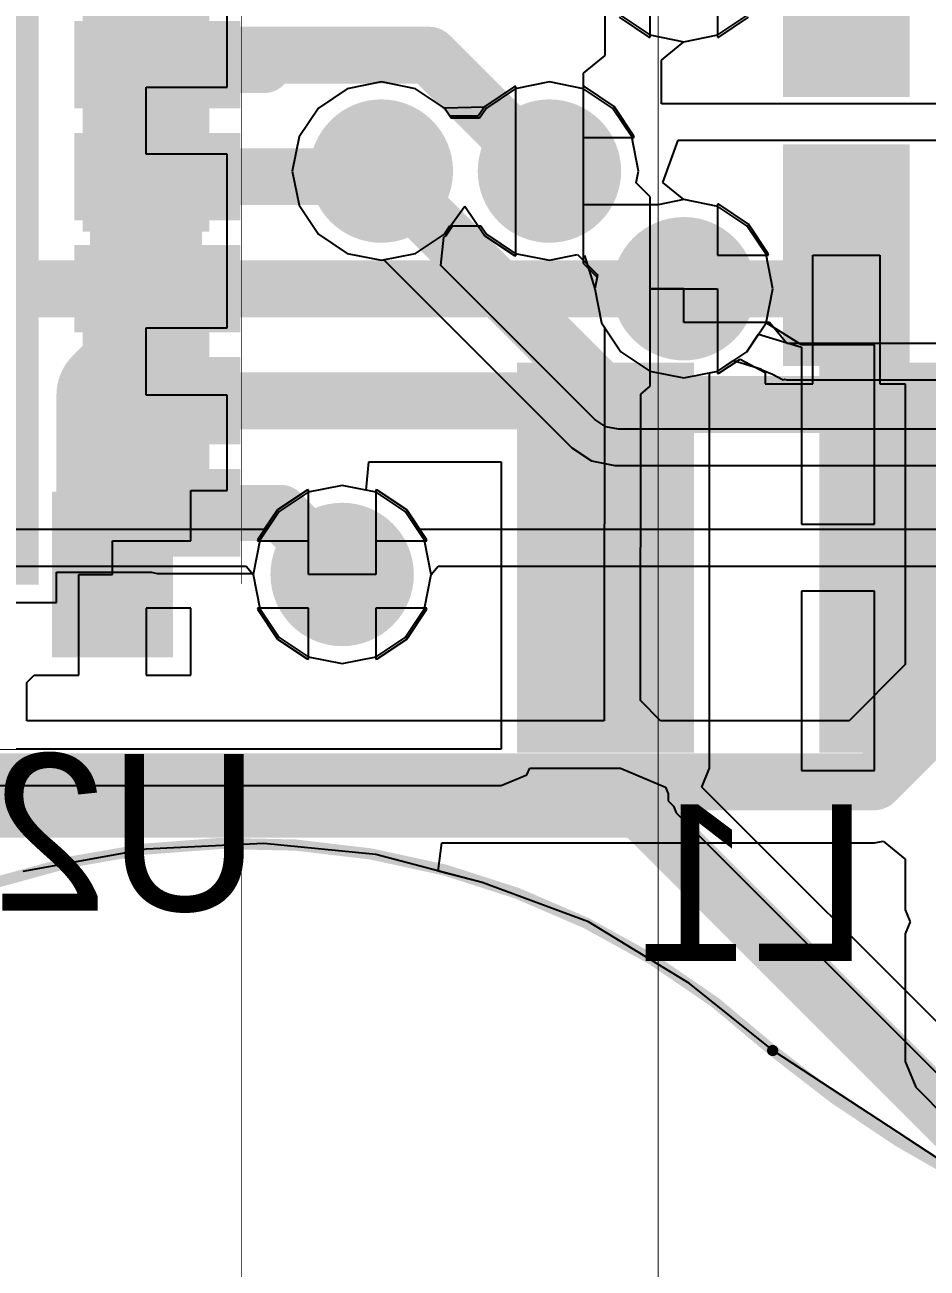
# Model space of a CAD drawing. Header units: millimetres. Extents: x 111 to 521, y 105 to 375.
# Drawn here: x 186.4 to 190.42, y 156.14 to 161.69 of the extents above; entities that cross this region are included whole.
import ezdxf

# ---------------------------------------------------------------- set-up
doc = ezdxf.new("R2010")
doc.units = ezdxf.units.MM
for name, color, linetype in [('BottomLayer', 5, 'Continuous'), ('BottomOverlay', 54, 'Continuous'), ('BottomPaste', 16, 'Continuous'), ('BottomSolder', 6, 'Continuous'), ('DrillDrawing', 1, 'Continuous'), ('Mechanical15', 56, 'Continuous'), ('MidLayer2', 76, 'Continuous'), ('MidLayer3', 90, 'Continuous'), ('MultiLayer', 9, 'Continuous'), ('TopLayer', 1, 'Continuous'), ('TopPaste', 8, 'Continuous'), ('TopSolder', 216, 'Continuous'), ('ViaHoleLayer', 16, 'Continuous')]:
    doc.layers.add(name, color=color, linetype=linetype)

msp = doc.modelspace()

# ---------------------------------------------------------------- linework, layer by layer
at = {"layer": 'BottomLayer'}
for p, q in [((189.49, 161.6415), (189.6191, 161.7277)), ((189.2379, 161.5292), (189.3379, 161.6113)), ((189.3379, 161.6113), (189.49, 161.6415)), ((189.2379, 161.334), (189.2379, 161.5292)), ((193.0628, 161.334), (189.2379, 161.334)), ((189.2444, 160.9833), (189.3117, 161.1716)), ((189.3117, 161.1716), (193.0628, 161.1716)), ((189.3379, 160.9066), (189.2444, 160.9833)), ((189.49, 160.8763), (189.3379, 160.9066)), ((189.6191, 160.7901), (189.49, 160.8763)), ((189.7052, 160.6611), (189.6191, 160.7901)), ((189.7355, 160.5089), (189.7052, 160.6611)), ((189.7052, 160.3567), (189.7355, 160.5089)), ((189.8629, 160.2589), (189.7052, 160.3567)), ((189.6191, 160.2277), (189.6715, 160.3062)), ((189.6715, 160.3062), (189.8629, 160.2482)), ((189.49, 160.1415), (189.6191, 160.2277)), ((190.1879, 160.2589), (189.8629, 160.2589)), ((189.8629, 160.2589), (189.8629, 160.2589)), ((189.8629, 160.2589), (189.8629, 160.2589)), ((189.8629, 160.2589), (189.8629, 160.2589)), ((189.8629, 160.2589), (189.8629, 160.2589)), ((189.8629, 160.2482), (189.8629, 159.4589)), ((190.1879, 159.4589), (190.1879, 160.2589)), ((189.4529, 160.1341), (189.49, 160.1415)), ((189.4529, 158.3689), (189.4529, 160.1341)), ((187.9197, 159.6103), (187.9322, 159.7367)), ((187.9322, 159.7367), (188.5229, 159.7367)), ((188.5229, 159.7367), (188.5229, 158.4541)), ((187.965, 159.6013), (187.9197, 159.6103)), ((188.0941, 159.5151), (187.965, 159.6013)), ((188.1802, 159.3861), (188.0941, 159.5151)), ((189.8629, 159.4589), (190.1879, 159.4589)), ((188.2105, 159.2339), (188.1802, 159.3861)), ((186.5379, 159.1089), (186.5379, 159.2439)), ((186.5379, 159.2439), (186.5479, 159.2439)), ((186.5479, 159.2439), (186.5479, 159.2439)), ((186.5479, 159.2439), (186.9618, 159.2439)), ((186.9618, 159.2439), (186.9879, 159.2387)), ((186.9879, 159.2387), (187.4113, 159.2387)), ((187.4113, 159.2387), (187.4152, 159.2339)), ((187.4152, 159.2339), (187.4455, 159.0817)), ((188.1802, 159.0817), (188.2105, 159.2339)), ((190.1879, 159.1589), (189.8629, 159.1589)), ((189.8629, 159.1589), (189.8629, 158.3589)), ((190.1879, 158.3589), (190.1879, 159.1589)), ((185.2379, 159.1089), (186.5379, 159.1089)), ((187.4455, 159.0817), (187.5317, 158.9527)), ((188.0941, 158.9527), (188.1802, 159.0817)), ((187.5317, 158.9527), (187.6607, 158.8665)), ((187.965, 158.8665), (188.0941, 158.9527)), ((187.6607, 158.8665), (187.8129, 158.8363)), ((187.8129, 158.8363), (187.965, 158.8665)), ((188.5229, 158.4541), (186.0089, 158.4541)), ((188.5229, 158.2917), (188.6377, 158.3393)), ((188.6377, 158.3393), (188.65, 158.3689)), ((188.65, 158.3689), (189.0547, 158.3689)), ((189.0547, 158.3689), (189.256, 158.2855)), ((189.4183, 158.2855), (189.4529, 158.3689)), ((189.4529, 158.3689), (189.4529, 158.3689)), ((189.4529, 158.3689), (189.4529, 158.3689)), ((189.8629, 158.3589), (190.1879, 158.3589)), ((186.0249, 158.2917), (188.5229, 158.2917)), ((189.256, 158.2855), (189.256, 158.2855)), ((189.256, 158.2855), (189.256, 158.2855)), ((189.256, 158.2855), (189.2683, 158.2557)), ((190.7248, 156.9791), (189.4183, 158.2855)), ((189.2683, 158.2557), (189.2683, 158.2234)), ((189.2683, 158.2234), (189.2912, 158.2006)), ((189.2912, 158.2006), (189.3035, 158.1707)), ((189.3035, 158.1707), (190.61, 156.8643)), ((186.9379, 158.0089), (186.3879, 157.9089)), ((187.4629, 158.0339), (186.9379, 158.0089)), ((187.9629, 157.9839), (187.4629, 158.0339)), ((188.4379, 157.8589), (187.9629, 157.9839)), ((188.9129, 157.6839), (188.4379, 157.8589)), ((189.3629, 157.4089), (188.9129, 157.6839)), ((189.7379, 157.1089), (189.3629, 157.4089)), ((190.6129, 156.5339), (189.7379, 157.1089))]:
    msp.add_line(p, q, dxfattribs=at)
for points, const_width in [([(187.4629, 161.5089), (187.5049, 161.5509)], 0.254), ([(187.5049, 161.5509), (188.0987, 161.5509)], 0.254), ([(188.202, 161.5509), (188.719, 161.0339)], 0.254), ([(186.9879, 161.5089), (187.4629, 161.5089)], 0.254), ([(186.9879, 161.0089), (187.9629, 161.0089)], 0.254), ([(187.9629, 161.0089), (187.9879, 161.0339)], 0.254), ([(188.719, 161.0339), (188.7379, 161.0339)], 0.254), ([(185.8379, 160.5089), (186.9879, 160.5089)], 0.254), ([(186.9879, 160.5089), (189.3379, 160.5089)], 0.254), ([(186.9879, 160.0089), (188.8077, 160.0089)], 0.254), ([(188.8077, 160.0089), (189.0015, 159.8151)], 0.254), ([(186.9879, 159.5089), (187.5379, 159.5089)], 0.25), ([(187.5379, 159.5089), (187.8129, 159.2339)], 0.25), ([(186.0089, 158.1839), (189.1379, 158.1839)], 0.25), ([(189.1379, 158.1839), (190.6129, 156.7089)], 0.25)]:
    msp.add_lwpolyline(points, dxfattribs=dict(at, const_width=const_width))
for points, const_width in [([(187.4414, 161.5509, 1), (187.5684, 161.5509, 1)], 0.127), ([(187.4414, 161.5509, 1), (187.5684, 161.5509, 1)], 0.127), ([(188.0352, 161.5509, 1), (188.1622, 161.5509, 1)], 0.127), ([(188.1385, 161.5509, 1), (188.2655, 161.5509, 1)], 0.127), ([(186.9244, 161.5089, 1), (187.0514, 161.5089, 1)], 0.127), ([(187.3994, 161.5089, 1), (187.5264, 161.5089, 1)], 0.127), ([(187.3994, 161.5089, 1), (187.5264, 161.5089, 1)], 0.127), ([(187.8629, 161.0339, 1), (188.1129, 161.0339, 1)], 0.25), ([(188.6129, 161.0339, 1), (188.8629, 161.0339, 1)], 0.25), ([(186.9244, 161.0089, 1), (187.0514, 161.0089, 1)], 0.127), ([(187.8994, 161.0089, 1), (188.0264, 161.0089, 1)], 0.127), ([(187.8994, 161.0089, 1), (188.0264, 161.0089, 1)], 0.127), ([(187.9244, 161.0339, 1), (188.0514, 161.0339, 1)], 0.127), ([(188.6555, 161.0339, 1), (188.7825, 161.0339, 1)], 0.127), ([(188.6555, 161.0339, 1), (188.7825, 161.0339, 1)], 0.127), ([(188.6744, 161.0339, 1), (188.8014, 161.0339, 1)], 0.127), ([(189.2129, 160.5089, 1), (189.4629, 160.5089, 1)], 0.25), ([(186.9244, 160.5089, 1), (187.0514, 160.5089, 1)], 0.127), ([(186.9244, 160.5089, 1), (187.0514, 160.5089, 1)], 0.127), ([(189.2744, 160.5089, 1), (189.4014, 160.5089, 1)], 0.127), ([(186.9244, 160.0089, 1), (187.0514, 160.0089, 1)], 0.127), ([(188.7442, 160.0089, 1), (188.8712, 160.0089, 1)], 0.127), ([(188.7442, 160.0089, 1), (188.8712, 160.0089, 1)], 0.127), ([(188.938, 159.8151, 1), (189.065, 159.8151, 1)], 0.127), ([(186.9254, 159.5089, 1), (187.0504, 159.5089, 1)], 0.125), ([(187.4754, 159.5089, 1), (187.6004, 159.5089, 1)], 0.125), ([(187.4754, 159.5089, 1), (187.6004, 159.5089, 1)], 0.125), ([(187.6879, 159.2339, 1), (187.9379, 159.2339, 1)], 0.25), ([(187.7504, 159.2339, 1), (187.8754, 159.2339, 1)], 0.125), ([(189.0754, 158.1839, 1), (189.2004, 158.1839, 1)], 0.125), ([(189.0754, 158.1839, 1), (189.2004, 158.1839, 1)], 0.125)]:
    msp.add_lwpolyline(points, format="xyb", close=True, dxfattribs=dict(at, const_width=const_width))
for points in [[(187.2879, 161.6339), (186.6879, 161.6339), (187.2879, 161.3839), (186.6879, 161.3839)], [(187.2879, 161.1339), (186.6879, 161.1339), (187.2879, 160.8839), (186.6879, 160.8839)], [(187.2879, 160.6339), (186.6879, 160.6339), (187.2879, 160.3839), (186.6879, 160.3839)], [(187.2879, 160.1339), (186.6879, 160.1339), (187.2879, 159.8839), (186.6879, 159.8839)], [(188.6629, 160.1089), (188.6629, 158.5089), (189.3129, 160.1089), (189.3129, 158.5089)], [(190.0129, 160.1089), (190.0129, 158.5089), (190.6629, 160.1089), (190.6629, 158.5089)], [(187.2879, 159.6339), (186.6879, 159.6339), (187.2879, 159.3839), (186.6879, 159.3839)]]:
    msp.add_solid(points, dxfattribs=at)
at = {"layer": 'BottomPaste'}
for points in [[(187.2379, 161.5839), (186.7379, 161.5839), (187.2379, 161.4339), (186.7379, 161.4339)], [(187.2379, 161.0839), (186.7379, 161.0839), (187.2379, 160.9339), (186.7379, 160.9339)], [(187.2379, 160.5839), (186.7379, 160.5839), (187.2379, 160.4339), (186.7379, 160.4339)], [(187.2379, 160.0839), (186.7379, 160.0839), (187.2379, 159.9339), (186.7379, 159.9339)], [(188.7129, 160.0589), (188.7129, 158.5589), (189.2629, 160.0589), (189.2629, 158.5589)], [(190.0629, 160.0589), (190.0629, 158.5589), (190.6129, 160.0589), (190.6129, 158.5589)], [(187.2379, 159.5839), (186.7379, 159.5839), (187.2379, 159.4339), (186.7379, 159.4339)]]:
    msp.add_solid(points, dxfattribs=at)
at = {"layer": 'BottomSolder', "const_width": 0.32}
for points in [[(187.8279, 161.0339, 1), (188.1479, 161.0339, 1)], [(188.5779, 161.0339, 1), (188.8979, 161.0339, 1)], [(189.1779, 160.5089, 1), (189.4979, 160.5089, 1)], [(187.6529, 159.2339, 1), (187.9729, 159.2339, 1)]]:
    msp.add_lwpolyline(points, format="xyb", close=True, dxfattribs=at)
at = {"layer": 'BottomSolder'}
for points in [[(186.4579, 163.3289), (183.7179, 163.3289), (186.4579, 159.1889), (183.7179, 159.1889)], [(187.3579, 161.7039), (186.6179, 161.7039), (187.3579, 161.3139), (186.6179, 161.3139)], [(187.3579, 161.2039), (186.6179, 161.2039), (187.3579, 160.8139), (186.6179, 160.8139)], [(187.3579, 160.7039), (186.6179, 160.7039), (187.3579, 160.3139), (186.6179, 160.3139)], [(187.3579, 160.2039), (186.6179, 160.2039), (187.3579, 159.8139), (186.6179, 159.8139)], [(188.5929, 160.1789), (188.5929, 158.4389), (189.3829, 160.1789), (189.3829, 158.4389)], [(189.9429, 160.1789), (189.9429, 158.4389), (190.7329, 160.1789), (190.7329, 158.4389)], [(187.3579, 159.7039), (186.6179, 159.7039), (187.3579, 159.3139), (186.6179, 159.3139)]]:
    msp.add_solid(points, dxfattribs=at)
at = {"layer": 'DrillDrawing', "const_width": 0.0038}
for points in [[(189.2229, 153.3039), (189.2229, 196.9055)], [(189.2229, 153.3039), (189.2229, 190.3481)], [(189.2229, 153.3039), (189.2229, 183.7407)], [(187.3629, 159.1939), (187.3629, 182.2141)], [(189.2229, 153.3039), (189.2229, 182.2141)], [(189.2229, 153.3039), (189.2229, 175.4919)], [(187.3629, 157.0739), (187.3629, 157.9239)], [(187.3629, 154.5339), (187.3629, 157.0739)]]:
    msp.add_lwpolyline(points, dxfattribs=at)
at = {"layer": 'DrillDrawing'}
for points, const_width in [([(187.9379, 161.0339, 1), (188.0379, 161.0339, 1)], 0.1), ([(188.6879, 161.0339, 1), (188.7879, 161.0339, 1)], 0.1), ([(189.2879, 160.5089, 1), (189.3879, 160.5089, 1)], 0.1), ([(187.7629, 159.2339, 1), (187.8629, 159.2339, 1)], 0.1), ([(187.3619, 159.1939, 1), (187.3638, 159.1939, 1)], 0.0019), ([(187.3619, 157.9239, 1), (187.3638, 157.9239, 1)], 0.0019), ([(187.3619, 157.0739, 1), (187.3638, 157.0739, 1)], 0.0019), ([(187.3619, 157.0739, 1), (187.3638, 157.0739, 1)], 0.0019)]:
    msp.add_lwpolyline(points, format="xyb", close=True, dxfattribs=dict(at, const_width=const_width))
at = {"layer": 'Mechanical15', "const_width": 0.05}
for points in [[(184.1159, 153.2246, -0.799671), (189.734, 157.1097)], [(190.594, 156.5339, -0.051884), (189.734, 157.1097)]]:
    msp.add_lwpolyline(points, format="xyb", dxfattribs=at)
at = {"layer": 'Mechanical15', "const_width": 0.025}
msp.add_lwpolyline([(189.7215, 157.1097, 1), (189.7465, 157.1097, 1)], format="xyb", close=True, dxfattribs=at)
msp.add_lwpolyline([(189.7215, 157.1097, 1), (189.7465, 157.1097, 1)], format="xyb", close=True, dxfattribs=at)
at = {"layer": 'MidLayer2'}
for p, q in [((189.1879, 161.6309), (189.1879, 161.8589)), ((189.4879, 161.8589), (189.4879, 161.6309)), ((189.0495, 161.7205), (189.1818, 161.6321)), ((189.494, 161.6321), (189.6263, 161.7205)), ((189.1818, 161.6321), (189.1879, 161.6309)), ((189.4879, 161.6309), (189.494, 161.6321)), ((187.8357, 161.4013), (187.7067, 161.3151)), ((187.9879, 161.4316), (187.8357, 161.4013)), ((188.14, 161.4013), (187.9879, 161.4316)), ((188.2691, 161.3151), (188.14, 161.4013)), ((188.5857, 161.4013), (188.4567, 161.3151)), ((188.7379, 161.4316), (188.5857, 161.4013)), ((188.89, 161.4013), (188.7379, 161.4316)), ((189.0191, 161.3151), (188.89, 161.4013)), ((187.7067, 161.3151), (187.6205, 161.1861)), ((188.2994, 161.2697), (188.2691, 161.3151)), ((188.4567, 161.3151), (188.4264, 161.2697)), ((189.1052, 161.1861), (189.0191, 161.3151)), ((188.4264, 161.2697), (188.2994, 161.2697)), ((187.6205, 161.1861), (187.5902, 161.0339)), ((189.1355, 161.0339), (189.1052, 161.1861)), ((187.5902, 161.0339), (187.6205, 160.8817)), ((189.1252, 160.9821), (189.1355, 161.0339)), ((189.1879, 160.9194), (189.1252, 160.9821)), ((189.1879, 160.5089), (189.1879, 160.9194)), ((189.494, 160.8857), (189.4879, 160.8869)), ((189.4879, 160.8869), (189.4879, 160.6589)), ((189.6263, 160.7973), (189.494, 160.8857)), ((187.6205, 160.8817), (187.7067, 160.7527)), ((188.2763, 160.7455), (188.3054, 160.7891)), ((188.3054, 160.7891), (188.4324, 160.7891)), ((188.4324, 160.7891), (188.4567, 160.7527)), ((189.7147, 160.665), (189.6263, 160.7973)), ((187.7067, 160.7527), (187.8357, 160.6665)), ((188.2539, 160.6125), (188.2663, 160.7389)), ((188.2663, 160.7389), (188.2763, 160.7455)), ((188.4567, 160.7527), (188.5857, 160.6665)), ((187.8357, 160.6665), (187.9879, 160.6363)), ((188.5857, 160.6665), (188.7379, 160.6363)), ((189.7159, 160.6589), (189.7147, 160.665)), ((187.9879, 160.6363), (187.9984, 160.6384)), ((187.9984, 160.6384), (188.8374, 159.7994)), ((188.9409, 159.9255), (188.2539, 160.6125)), ((188.7379, 160.6363), (188.8629, 160.6611)), ((188.8629, 160.6611), (188.9527, 160.5713)), ((189.4879, 160.6589), (189.7159, 160.6589)), ((188.9527, 160.5713), (188.9402, 160.5089)), ((188.9402, 160.5089), (188.9705, 160.3567)), ((189.3379, 160.5089), (189.1879, 160.5089)), ((189.3379, 160.3589), (189.3379, 160.5089)), ((188.9705, 160.3567), (189.0567, 160.2277)), ((189.7193, 160.3589), (189.3379, 160.3589)), ((189.7971, 160.2641), (189.7193, 160.3589)), ((189.0567, 160.2277), (189.1857, 160.1415)), ((190.7129, 160.2641), (189.7971, 160.2641)), ((189.49, 160.1415), (189.5599, 160.1882)), ((189.5599, 160.1882), (189.6815, 160.1514)), ((189.1857, 160.1415), (189.3379, 160.1113)), ((189.3379, 160.1113), (189.49, 160.1415)), ((189.6815, 160.1514), (189.6823, 160.1493)), ((189.6823, 160.1493), (189.7329, 160.1284)), ((189.7329, 160.1284), (189.7812, 160.1026)), ((189.7812, 160.1026), (189.7893, 160.105)), ((189.7893, 160.105), (189.7971, 160.1018)), ((189.7971, 160.1018), (190.7129, 160.1018)), ((188.989, 159.8933), (188.9409, 159.9255)), ((189.0459, 159.882), (188.989, 159.8933)), ((190.7129, 159.882), (189.0459, 159.882)), ((188.8374, 159.7994), (188.8374, 159.7994)), ((188.8374, 159.7994), (188.9257, 159.7404)), ((188.9257, 159.7404), (189.0299, 159.7197)), ((189.0299, 159.7197), (190.7129, 159.7197)), ((187.8129, 159.6316), (187.6607, 159.6013)), ((187.965, 159.6013), (187.8129, 159.6316)), ((187.6607, 159.6013), (187.5317, 159.5151)), ((188.0941, 159.5151), (187.965, 159.6013)), ((187.5317, 159.5151), (187.4455, 159.3861)), ((188.1802, 159.3861), (188.0941, 159.5151)), ((187.4455, 159.3861), (187.4152, 159.2339)), ((188.2105, 159.2339), (188.1802, 159.3861)), ((187.4152, 159.2339), (187.4455, 159.0817)), ((188.1802, 159.0817), (188.2105, 159.2339)), ((187.4455, 159.0817), (187.5317, 158.9527)), ((188.0941, 158.9527), (188.1802, 159.0817)), ((187.5317, 158.9527), (187.6607, 158.8665)), ((187.965, 158.8665), (188.0941, 158.9527)), ((187.6607, 158.8665), (187.8129, 158.8363)), ((187.8129, 158.8363), (187.965, 158.8665)), ((186.9379, 158.0089), (186.3879, 157.9089)), ((187.4629, 158.0339), (186.9379, 158.0089)), ((187.9629, 157.9839), (187.4629, 158.0339)), ((188.4379, 157.8589), (187.9629, 157.9839)), ((188.9129, 157.6839), (188.4379, 157.8589)), ((189.3629, 157.4089), (188.9129, 157.6839)), ((189.7379, 157.1089), (189.3629, 157.4089)), ((190.6011, 156.5417), (189.7379, 157.1089))]:
    msp.add_line(p, q, dxfattribs=at)
for points, const_width in [([(187.8629, 161.0339, 1), (188.1129, 161.0339, 1)], 0.25), ([(188.6129, 161.0339, 1), (188.8629, 161.0339, 1)], 0.25), ([(187.9244, 161.0339, 1), (188.0514, 161.0339, 1)], 0.127), ([(189.2129, 160.5089, 1), (189.4629, 160.5089, 1)], 0.25), ([(188.9664, 159.9919, 1), (189.0934, 159.9919, 1)], 0.127), ([(188.9664, 159.9919, 1), (189.0934, 159.9919, 1)], 0.127), ([(187.6879, 159.2339, 1), (187.9379, 159.2339, 1)], 0.25)]:
    msp.add_lwpolyline(points, format="xyb", close=True, dxfattribs=dict(at, const_width=const_width))
at = {"layer": 'MidLayer2', "const_width": 0.254}
for points in [[(187.9879, 161.0339), (189.0299, 159.9919)], [(189.0299, 159.9919), (191.3799, 159.9919)]]:
    msp.add_lwpolyline(points, dxfattribs=at)
at = {"layer": 'MidLayer3'}
for p, q in [((189.0567, 161.7277), (189.1857, 161.6415)), ((189.49, 161.6415), (189.6191, 161.7277)), ((189.1857, 161.6415), (189.3379, 161.6113)), ((189.3379, 161.6113), (189.49, 161.6415)), ((187.8357, 161.4013), (187.7067, 161.3151)), ((187.9879, 161.4316), (187.8357, 161.4013)), ((188.14, 161.4013), (187.9879, 161.4316)), ((188.2691, 161.3151), (188.14, 161.4013)), ((188.5818, 161.4107), (188.4495, 161.3223)), ((188.5879, 161.4119), (188.5818, 161.4107)), ((188.5879, 161.0339), (188.5879, 161.4119)), ((188.894, 161.4107), (188.8879, 161.4119)), ((188.8879, 161.4119), (188.8879, 161.1839)), ((189.0263, 161.3223), (188.894, 161.4107)), ((187.7067, 161.3151), (187.6205, 161.1861)), ((188.2934, 161.2787), (188.2691, 161.3151)), ((188.4204, 161.2787), (188.2934, 161.2787)), ((188.4495, 161.3223), (188.4204, 161.2787)), ((189.1147, 161.19), (189.0263, 161.3223)), ((187.6205, 161.1861), (187.5902, 161.0339)), ((188.8879, 161.1839), (189.1159, 161.1839)), ((189.1159, 161.1839), (189.1147, 161.19)), ((187.5902, 161.0339), (187.6205, 160.8817)), ((188.5879, 160.6559), (188.5879, 161.0339)), ((189.3379, 160.9066), (189.2235, 160.8838)), ((189.49, 160.8763), (189.3379, 160.9066)), ((187.6205, 160.8817), (187.7067, 160.7527)), ((189.2234, 160.8839), (188.8879, 160.8839)), ((188.8879, 160.8839), (188.8879, 160.6234)), ((189.2235, 160.8838), (189.2234, 160.8839)), ((189.6191, 160.7901), (189.49, 160.8763)), ((188.2691, 160.7527), (188.2934, 160.7891)), ((188.2934, 160.7891), (188.4204, 160.7891)), ((188.4204, 160.7891), (188.4495, 160.7455)), ((189.7052, 160.6611), (189.6191, 160.7901)), ((187.7067, 160.7527), (187.8357, 160.6665)), ((188.14, 160.6665), (188.2691, 160.7527)), ((188.4495, 160.7455), (188.5818, 160.6571)), ((187.8357, 160.6665), (187.9879, 160.6363)), ((187.9879, 160.6363), (188.14, 160.6665)), ((188.5818, 160.6571), (188.5879, 160.6559)), ((188.8879, 160.6234), (188.9505, 160.5607)), ((189.7355, 160.5089), (189.7052, 160.6611)), ((188.9505, 160.5607), (188.9402, 160.5089)), ((188.9402, 160.5089), (188.9705, 160.3567)), ((189.7052, 160.3567), (189.7355, 160.5089)), ((188.9705, 160.3567), (189.0567, 160.2277)), ((189.6191, 160.2277), (189.7052, 160.3567)), ((189.0567, 160.2277), (189.1857, 160.1415)), ((189.49, 160.1415), (189.6191, 160.2277)), ((189.1857, 160.1415), (189.3379, 160.1113)), ((189.3379, 160.1113), (189.49, 160.1415)), ((187.6568, 159.6107), (187.5245, 159.5223)), ((187.6629, 159.6119), (187.6568, 159.6107)), ((187.6629, 159.2339), (187.6629, 159.6119)), ((187.969, 159.6107), (187.9629, 159.6119)), ((187.9629, 159.6119), (187.9629, 159.2339)), ((188.1013, 159.5223), (187.969, 159.6107)), ((187.5245, 159.5223), (187.4654, 159.4339)), ((188.1603, 159.4339), (188.1013, 159.5223)), ((187.4654, 159.4339), (185.6734, 159.4339)), ((193.3498, 159.4339), (188.1603, 159.4339)), ((185.6734, 159.2716), (187.3843, 159.2716)), ((187.3843, 159.2716), (187.4152, 159.2339)), ((187.4152, 159.2339), (187.4455, 159.0817)), ((187.9629, 159.2339), (187.6629, 159.2339)), ((188.1802, 159.0817), (188.2105, 159.2339)), ((188.2105, 159.2339), (188.2414, 159.2716)), ((188.2414, 159.2716), (193.3498, 159.2716)), ((187.4455, 159.0817), (187.5317, 158.9527)), ((188.0941, 158.9527), (188.1802, 159.0817)), ((187.5317, 158.9527), (187.6607, 158.8665)), ((187.965, 158.8665), (188.0941, 158.9527)), ((187.6607, 158.8665), (187.8129, 158.8363)), ((187.8129, 158.8363), (187.965, 158.8665)), ((186.9379, 158.0089), (186.3879, 157.9089)), ((187.4629, 158.0339), (186.9379, 158.0089)), ((187.9629, 157.9839), (187.4629, 158.0339)), ((188.4379, 157.8589), (187.9629, 157.9839)), ((188.9129, 157.6839), (188.4379, 157.8589)), ((189.3629, 157.4089), (188.9129, 157.6839)), ((189.7379, 157.1089), (189.3629, 157.4089)), ((190.6129, 156.5339), (189.7379, 157.1089))]:
    msp.add_line(p, q, dxfattribs=at)
at = {"layer": 'MidLayer3', "const_width": 0.25}
for points in [[(187.8629, 161.0339, 1), (188.1129, 161.0339, 1)], [(188.6129, 161.0339, 1), (188.8629, 161.0339, 1)], [(189.2129, 160.5089, 1), (189.4629, 160.5089, 1)], [(187.6879, 159.2339, 1), (187.9379, 159.2339, 1)]]:
    msp.add_lwpolyline(points, format="xyb", close=True, dxfattribs=at)
at = {"layer": 'MultiLayer'}
for p, q in [((186.9379, 158.0089), (186.3879, 157.9089)), ((187.4629, 158.0339), (186.9379, 158.0089)), ((187.9629, 157.9839), (187.4629, 158.0339)), ((188.4379, 157.8589), (187.9629, 157.9839)), ((188.9129, 157.6839), (188.4379, 157.8589)), ((189.3629, 157.4089), (188.9129, 157.6839)), ((189.7379, 157.1089), (189.3629, 157.4089)), ((190.6129, 156.5339), (189.7379, 157.1089))]:
    msp.add_line(p, q, dxfattribs=at)
at = {"layer": 'MultiLayer', "const_width": 0.25}
for points in [[(187.8629, 161.0339, 1), (188.1129, 161.0339, 1)], [(188.6129, 161.0339, 1), (188.8629, 161.0339, 1)], [(189.2129, 160.5089, 1), (189.4629, 160.5089, 1)], [(187.6879, 159.2339, 1), (187.9379, 159.2339, 1)]]:
    msp.add_lwpolyline(points, format="xyb", close=True, dxfattribs=at)
at = {"layer": 'TopLayer'}
for p, q in [((188.9854, 161.8344), (188.9851, 161.5501)), ((187.3004, 161.4089), (187.3004, 161.7589)), ((188.9851, 161.5501), (188.8879, 161.4704)), ((188.8879, 161.4704), (188.8879, 161.0339)), ((186.9379, 161.1089), (186.9379, 161.4089)), ((186.9379, 161.4089), (187.3004, 161.4089)), ((187.8357, 161.4013), (187.7067, 161.3151)), ((187.9879, 161.4316), (187.8357, 161.4013)), ((188.14, 161.4013), (187.9879, 161.4316)), ((188.269, 161.3151), (188.14, 161.4013)), ((188.5818, 161.4107), (188.4495, 161.3223)), ((188.5879, 161.4119), (188.5818, 161.4107)), ((188.5879, 161.0339), (188.5879, 161.4119)), ((187.7067, 161.3151), (187.6205, 161.1861)), ((188.2691, 161.3151), (188.269, 161.3151)), ((188.269, 161.3151), (188.269, 161.3151)), ((188.269, 161.3151), (188.269, 161.3151)), ((188.269, 161.3151), (188.269, 161.3151)), ((188.269, 161.3151), (188.269, 161.3151)), ((188.4474, 161.3191), (188.2691, 161.3151)), ((188.4495, 161.3223), (188.4474, 161.3191)), ((187.6205, 161.1861), (187.5902, 161.0339)), ((187.3004, 161.1089), (186.9379, 161.1089)), ((187.3004, 160.6839), (187.3004, 161.1089)), ((187.5902, 161.0339), (187.6205, 160.8817)), ((188.5879, 160.6559), (188.5879, 161.0339)), ((188.8879, 161.0339), (188.8879, 160.6559)), ((187.6205, 160.8817), (187.7067, 160.7527)), ((188.2691, 160.7527), (188.3611, 160.8778)), ((188.3611, 160.8778), (188.3611, 160.8778)), ((188.3611, 160.8778), (188.3611, 160.8778)), ((188.3611, 160.8778), (188.4495, 160.7455)), ((187.7067, 160.7527), (187.8357, 160.6665)), ((188.14, 160.6665), (188.269, 160.7527)), ((188.269, 160.7527), (188.2691, 160.7527)), ((188.2691, 160.7527), (188.2691, 160.7527)), ((188.2691, 160.7527), (188.2691, 160.7527)), ((188.4495, 160.7455), (188.5818, 160.6571)), ((187.3004, 160.3339), (187.3004, 160.6839)), ((187.8357, 160.6665), (187.9879, 160.6363)), ((187.9879, 160.6363), (188.14, 160.6665)), ((188.5818, 160.6571), (188.5879, 160.6559)), ((188.8879, 160.6559), (188.8939, 160.6571)), ((188.8939, 160.6571), (188.894, 160.6571)), ((188.894, 160.6571), (188.9402, 160.5089)), ((189.9129, 160.0839), (189.9129, 160.6589)), ((189.9129, 160.6589), (190.2129, 160.6589)), ((190.2129, 160.6589), (190.2129, 160.0839)), ((188.9402, 160.5089), (188.9402, 160.5089)), ((188.9402, 160.5089), (188.9402, 160.5089)), ((188.9402, 160.5089), (188.9705, 160.3567)), ((189.1879, 160.0736), (189.1879, 160.5089)), ((189.1879, 160.5089), (189.4879, 160.5089)), ((189.4879, 160.5089), (189.4879, 160.1309)), ((186.9379, 160.0339), (186.9379, 160.3339)), ((186.9379, 160.3339), (187.3004, 160.3339)), ((188.9705, 160.3567), (188.9838, 160.3368)), ((188.9838, 160.3368), (188.982, 158.5811)), ((189.494, 160.1321), (189.5884, 160.1952)), ((189.5884, 160.1952), (189.7004, 160.1353)), ((189.4879, 160.1309), (189.494, 160.1321)), ((189.7004, 160.1353), (189.7004, 160.0839)), ((189.1459, 160.0392), (189.1879, 160.0736)), ((189.7004, 160.0839), (189.9129, 160.0839)), ((190.2129, 160.0839), (190.3255, 160.0839)), ((190.3255, 160.0839), (190.3255, 158.8315)), ((187.3004, 160.0339), (186.9379, 160.0339)), ((187.3004, 159.6089), (187.3004, 160.0339)), ((189.1445, 158.671), (189.1459, 160.0392)), ((187.6568, 159.6107), (187.5245, 159.5223)), ((187.6629, 159.6119), (187.6568, 159.6107)), ((187.6629, 159.3839), (187.6629, 159.6119)), ((187.969, 159.6107), (187.9629, 159.6119)), ((187.9629, 159.6119), (187.9629, 159.3839)), ((188.1013, 159.5223), (187.969, 159.6107)), ((187.1379, 159.3839), (187.1379, 159.6089)), ((187.1379, 159.6089), (187.3004, 159.6089)), ((187.5245, 159.5223), (187.4361, 159.39)), ((188.1897, 159.39), (188.1013, 159.5223)), ((187.4361, 159.39), (187.4349, 159.3839)), ((188.1909, 159.3839), (188.1897, 159.39)), ((186.7879, 159.2339), (186.7879, 159.3839)), ((186.7879, 159.3839), (187.1379, 159.3839)), ((187.4349, 159.3839), (187.6629, 159.3839)), ((187.9629, 159.3839), (188.1909, 159.3839)), ((186.6379, 158.7839), (186.6379, 159.2339)), ((186.6379, 159.2339), (186.7879, 159.2339)), ((187.1379, 159.0839), (186.9379, 159.0839)), ((186.9379, 159.0839), (186.9379, 158.7839)), ((187.1379, 158.7839), (187.1379, 159.0839)), ((187.6629, 159.0839), (187.4349, 159.0839)), ((187.4349, 159.0839), (187.4361, 159.0778)), ((187.4361, 159.0778), (187.5245, 158.9455)), ((187.6629, 158.8559), (187.6629, 159.0839)), ((188.1909, 159.0839), (187.9629, 159.0839)), ((187.9629, 159.0839), (187.9629, 158.8559)), ((188.1013, 158.9455), (188.1897, 159.0778)), ((188.1897, 159.0778), (188.1909, 159.0839)), ((187.5245, 158.9455), (187.6568, 158.8571)), ((187.969, 158.8571), (188.1013, 158.9455)), ((187.6568, 158.8571), (187.6629, 158.8559)), ((187.9629, 158.8559), (187.969, 158.8571)), ((186.4062, 158.7522), (186.4379, 158.7839)), ((186.4379, 158.7839), (186.5476, 158.7839)), ((186.5476, 158.7839), (186.5476, 158.7839)), ((186.5476, 158.7839), (186.5476, 158.7839)), ((186.5476, 158.7839), (186.6379, 158.7839)), ((186.9379, 158.7839), (187.1379, 158.7839)), ((190.3255, 158.8315), (190.0751, 158.5811)), ((186.4062, 158.5811), (186.4062, 158.7522)), ((189.2342, 158.5811), (189.1445, 158.671)), ((188.982, 158.5811), (186.4062, 158.5811)), ((190.0751, 158.5811), (189.2342, 158.5811)), ((188.241, 157.9107), (188.2573, 158.0367)), ((188.2573, 158.0367), (190.1879, 158.0367)), ((190.1879, 158.0367), (190.2273, 158.0445)), ((190.1879, 158.0367), (190.1879, 158.0367)), ((190.2273, 158.0445), (190.3255, 157.964)), ((190.3255, 157.964), (190.3255, 157.7381)), ((188.4379, 157.8589), (188.241, 157.9107)), ((188.9129, 157.6839), (188.4379, 157.8589)), ((190.3255, 157.7381), (190.3465, 157.6875)), ((189.3629, 157.4089), (188.9129, 157.6839)), ((190.3465, 157.6803), (190.3255, 157.6298)), ((190.3465, 157.6875), (190.3476, 157.6839)), ((190.3476, 157.6839), (190.3465, 157.6803)), ((190.3255, 157.6298), (190.3255, 157.0603)), ((189.7379, 157.1089), (189.3629, 157.4089)), ((190.6129, 156.5339), (189.7379, 157.1089)), ((190.3255, 157.0603), (190.3731, 156.9455)), ((190.3731, 156.9455), (190.5145, 156.8041))]:
    msp.add_line(p, q, dxfattribs=at)
for points, const_width in [([(186.9379, 161.2589), (186.9379, 162.3339)], 0.5), ([(186.9709, 161.5509), (188.202, 161.5509)], 0.254), ([(188.202, 161.5509), (188.719, 161.0339)], 0.254), ([(186.9379, 160.1839), (186.9379, 161.2589)], 0.5), ([(188.719, 161.0339), (188.7379, 161.0339)], 0.254), ([(189.9129, 160.5089), (190.0629, 160.6589)], 0.254), ([(189.3379, 160.5089), (189.9129, 160.5089)], 0.254), ([(186.7879, 160.0339), (186.9379, 160.1839)], 0.5), ([(186.7879, 159.2339), (186.7879, 160.0339)], 0.5), ([(190.1879, 158.3089), (190.5629, 158.6839)], 0.254), ([(186.1339, 158.3089), (190.1879, 158.3089)], 0.254)]:
    msp.add_lwpolyline(points, dxfattribs=dict(at, const_width=const_width))
for points, const_width in [([(186.9074, 161.5509, 1), (187.0344, 161.5509, 1)], 0.127), ([(188.1385, 161.5509, 1), (188.2655, 161.5509, 1)], 0.127), ([(188.1385, 161.5509, 1), (188.2655, 161.5509, 1)], 0.127), ([(186.8129, 161.2589, 1), (187.0629, 161.2589, 1)], 0.25), ([(186.8129, 161.2589, 1), (187.0629, 161.2589, 1)], 0.25), ([(187.8629, 161.0339, 1), (188.1129, 161.0339, 1)], 0.25), ([(188.6129, 161.0339, 1), (188.8629, 161.0339, 1)], 0.25), ([(188.6555, 161.0339, 1), (188.7825, 161.0339, 1)], 0.127), ([(188.6555, 161.0339, 1), (188.7825, 161.0339, 1)], 0.127), ([(188.6744, 161.0339, 1), (188.8014, 161.0339, 1)], 0.127), ([(189.9994, 160.6589, 1), (190.1264, 160.6589, 1)], 0.127), ([(189.2129, 160.5089, 1), (189.4629, 160.5089, 1)], 0.25), ([(189.2744, 160.5089, 1), (189.4014, 160.5089, 1)], 0.127), ([(189.8494, 160.5089, 1), (189.9764, 160.5089, 1)], 0.127), ([(189.8494, 160.5089, 1), (189.9764, 160.5089, 1)], 0.127), ([(186.8129, 160.1839, 1), (187.0629, 160.1839, 1)], 0.25), ([(186.8129, 160.1839, 1), (187.0629, 160.1839, 1)], 0.25), ([(186.6629, 160.0339, 1), (186.9129, 160.0339, 1)], 0.25), ([(186.6629, 160.0339, 1), (186.9129, 160.0339, 1)], 0.25), ([(186.6629, 159.2339, 1), (186.9129, 159.2339, 1)], 0.25), ([(187.6879, 159.2339, 1), (187.9379, 159.2339, 1)], 0.25), ([(190.1244, 158.3089, 1), (190.2514, 158.3089, 1)], 0.127), ([(190.1244, 158.3089, 1), (190.2514, 158.3089, 1)], 0.127)]:
    msp.add_lwpolyline(points, format="xyb", close=True, dxfattribs=dict(at, const_width=const_width))
for points in [[(189.8504, 161.4339), (190.2754, 161.4339), (189.8504, 162.2839), (190.2754, 162.2839)], [(186.7254, 160.8339), (187.1504, 160.8339), (186.7254, 161.6839), (187.1504, 161.6839)], [(189.8504, 160.2339), (190.2754, 160.2339), (189.8504, 161.0839), (190.2754, 161.0839)], [(186.7254, 159.7589), (187.1504, 159.7589), (186.7254, 160.6089), (187.1504, 160.6089)], [(186.5879, 158.9339), (186.9879, 158.9339), (186.5879, 159.5339), (186.9879, 159.5339)]]:
    msp.add_solid(points, dxfattribs=at)
at = {"layer": 'TopPaste'}
for points in [[(189.9004, 161.4839), (190.2254, 161.4839), (189.9004, 162.2339), (190.2254, 162.2339)], [(186.7754, 160.8839), (187.1004, 160.8839), (186.7754, 161.6339), (187.1004, 161.6339)], [(189.9004, 160.2839), (190.2254, 160.2839), (189.9004, 161.0339), (190.2254, 161.0339)], [(186.7754, 159.8089), (187.1004, 159.8089), (186.7754, 160.5589), (187.1004, 160.5589)], [(186.6379, 158.9839), (186.9379, 158.9839), (186.6379, 159.4839), (186.9379, 159.4839)]]:
    msp.add_solid(points, dxfattribs=at)
at = {"layer": 'TopSolder', "const_width": 0.32}
for points in [[(187.8279, 161.0339, 1), (188.1479, 161.0339, 1)], [(188.5779, 161.0339, 1), (188.8979, 161.0339, 1)], [(189.1779, 160.5089, 1), (189.4979, 160.5089, 1)], [(187.6529, 159.2339, 1), (187.9729, 159.2339, 1)]]:
    msp.add_lwpolyline(points, format="xyb", close=True, dxfattribs=at)
at = {"layer": 'TopSolder'}
for points in [[(189.7804, 161.3639), (190.3454, 161.3639), (189.7804, 162.3539), (190.3454, 162.3539)], [(186.6554, 160.7639), (187.2204, 160.7639), (186.6554, 161.7539), (187.2204, 161.7539)], [(189.7804, 160.1639), (190.3454, 160.1639), (189.7804, 161.1539), (190.3454, 161.1539)], [(186.6554, 159.6889), (187.2204, 159.6889), (186.6554, 160.6789), (187.2204, 160.6789)], [(186.5179, 158.8639), (187.0579, 158.8639), (186.5179, 159.6039), (187.0579, 159.6039)]]:
    msp.add_solid(points, dxfattribs=at)
at = {"layer": 'ViaHoleLayer', "const_width": 0.1}
for points in [[(187.9379, 161.0339, 1), (188.0379, 161.0339, 1)], [(188.6879, 161.0339, 1), (188.7879, 161.0339, 1)], [(189.2879, 160.5089, 1), (189.3879, 160.5089, 1)], [(187.7629, 159.2339, 1), (187.8629, 159.2339, 1)]]:
    msp.add_lwpolyline(points, format="xyb", close=True, dxfattribs=at)

# ---------------------------------------------------------------- texts
at = {"layer": 'BottomOverlay', "text_generation_flag": 2}
for s, p in [('U2', (187.4455, 157.7333)), ('L1', (190.1629, 157.5089))]:
    msp.add_text(s, height=0.7, rotation=360, dxfattribs=at).set_placement(p)

doc.saveas('drawing.dxf')
